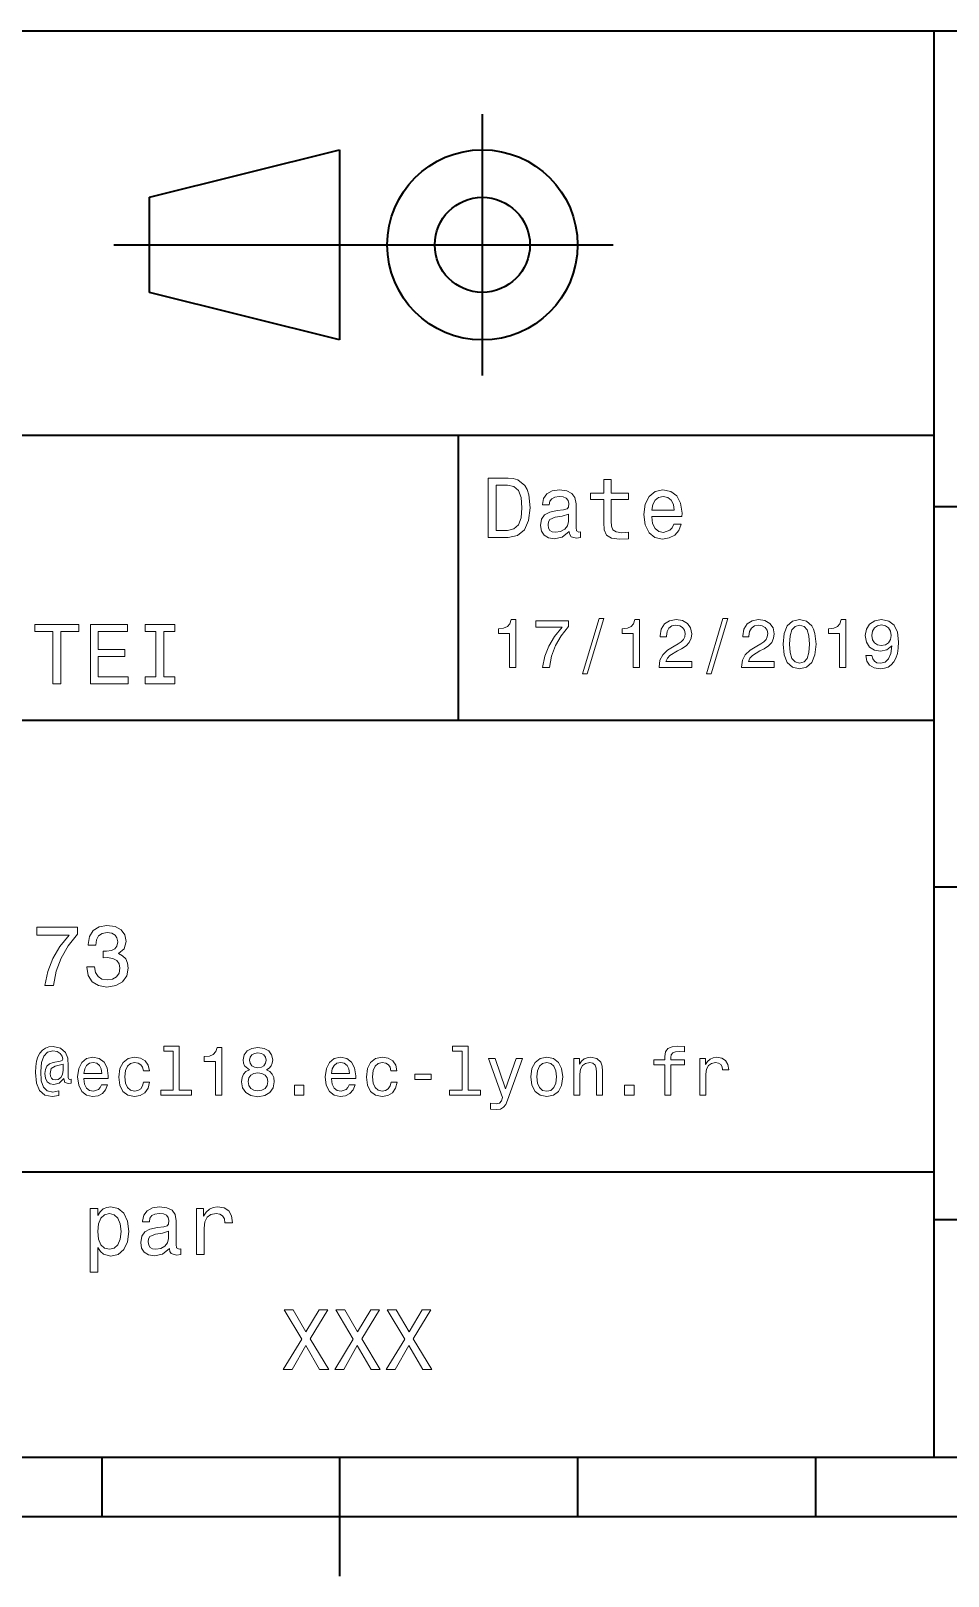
# Model space of a CAD drawing. Extents: x 0 to 420, y 0 to 297.
# Drawn here: x 247 to 285.6, y 5 to 70 of the extents above; entities that cross this region are included whole.
import ezdxf

# ---------------------------------------------------------------- set-up
doc = ezdxf.new("R2010")
doc.units = 0

msp = doc.modelspace()

# ---------------------------------------------------------------- linework, layer by layer
at = {"color": 7, "lineweight": 35}
for p, q in [((220, 70), (410, 70)), ((285, 10), (285, 70)), ((250.5, 61), (271.5, 61)), ((220, 53), (285, 53)), ((285, 50), (410, 50)), ((220, 41), (285, 41)), ((285, 34), (410, 34)), ((220, 22), (285, 22)), ((285, 20), (410, 20)), ((10, 10), (410, 10)), ((220, 10), (410, 10)), ((110, 7.5), (310, 7.5))]:
    msp.add_line(p, q, dxfattribs=at)
at = {"color": 7, "lineweight": 35, "ltscale": 0.275}
msp.add_line((266, 55.5), (266, 66.5), dxfattribs=at)
at = {"color": 7, "lineweight": 35, "ltscale": 0.206155}
for p, q in [((252, 63), (260, 65)), ((260, 57), (252, 59))]:
    msp.add_line(p, q, dxfattribs=at)
at = {"color": 7, "lineweight": 35, "ltscale": 0.2}
msp.add_line((260, 65), (260, 57), dxfattribs=at)
at = {"color": 7, "lineweight": 35, "ltscale": 0.1}
msp.add_line((252, 59), (252, 63), dxfattribs=at)
at = {"color": 7, "lineweight": 35, "ltscale": 0.3}
msp.add_line((265, 41), (265, 53), dxfattribs=at)
at = {"color": 7, "lineweight": 35, "ltscale": 0.0625}
for p, q in [((250, 10), (250, 7.5)), ((270, 10), (270, 7.5)), ((280, 10), (280, 7.5))]:
    msp.add_line(p, q, dxfattribs=at)
at = {"color": 7, "lineweight": 35, "ltscale": 0.125}
msp.add_line((260, 10), (260, 5), dxfattribs=at)
at = {"color": 7, "lineweight": 13}
for points in [[(267.080688, 51.190563), (266.248566, 51.190563), (266.248566, 48.690563), (267.080688, 48.690563), (267.473328, 48.769814), (267.765137, 49.011169), (267.945251, 49.40382), (268.010101, 49.940563), (267.952454, 50.488113), (267.880402, 50.70425), (267.779541, 50.877163), (267.487762, 51.111313), (267.296844, 51.168949)], [(267.055481, 50.891571), (267.329254, 50.837536), (267.516571, 50.671829), (267.628235, 50.376442), (267.664276, 49.940563), (267.624634, 49.519093), (267.51297, 49.223705), (267.322052, 49.047192), (267.055481, 48.989555), (266.583588, 48.989555), (266.583588, 50.891571)], [(271.100861, 50.289986), (271.100861, 49.320965), (271.122467, 49.007565), (271.223328, 48.791428), (271.425079, 48.665348), (271.767303, 48.62212), (272.141937, 48.640129), (272.141937, 48.913906), (271.868164, 48.892292), (271.619598, 48.921112), (271.486298, 49.011169), (271.42868, 49.162464), (271.417877, 49.375), (271.417877, 50.289986), (272.141937, 50.289986), (272.141937, 50.560158), (271.417877, 50.560158), (271.417877, 51.125721), (271.100861, 51.125721), (271.100861, 50.560158), (270.553314, 50.560158), (270.553314, 50.289986)], [(269.656342, 48.942726), (269.656342, 48.931919), (269.674347, 48.809441), (269.728394, 48.722984), (269.955322, 48.654541), (270.131836, 48.683357), (270.131836, 48.928314), (270.056183, 48.917507), (269.955322, 48.96434), (269.937317, 49.108429), (269.937317, 50.109871), (269.894104, 50.365635), (269.768005, 50.54575), (269.548279, 50.65382), (269.238464, 50.693443), (268.935883, 50.650219), (268.712524, 50.52774), (268.572052, 50.336815), (268.525208, 50.084656), (268.525208, 50.063042), (268.809784, 50.063042), (268.835022, 50.21434), (268.914276, 50.322407), (269.043945, 50.387249), (269.227661, 50.412464), (269.404175, 50.394455), (269.530273, 50.34042), (269.605896, 50.246758), (269.631134, 50.117077), (269.61673, 49.965778), (269.559082, 49.890129), (269.414978, 49.854107), (269.144806, 49.825291), (268.835022, 49.760448), (268.615265, 49.645176), (268.485596, 49.465057), (268.445953, 49.19849), (268.481995, 48.960735), (268.593658, 48.784222), (268.773773, 48.67255), (269.022339, 48.632927), (269.357361, 48.708576)], [(273.121765, 49.565922), (274.389771, 49.565922), (274.393372, 49.713619), (274.335724, 50.127884), (274.177246, 50.437683), (273.925079, 50.625), (273.590057, 50.693443), (273.262238, 50.621399), (273.010101, 50.41967), (272.847992, 50.091862), (272.790344, 49.659584), (272.844391, 49.216499), (273.00647, 48.892292), (273.255035, 48.690563), (273.579254, 48.62212), (273.860229, 48.668949), (274.09079, 48.791428), (274.260101, 48.98595), (274.357361, 49.245319), (274.043945, 49.245319), (273.979095, 49.101227), (273.885437, 48.993156), (273.618866, 48.9067), (273.413544, 48.946327), (273.258636, 49.072407), (273.157776, 49.27774), (273.121765, 49.555115)], [(273.121765, 49.832493), (273.161377, 50.081055), (273.258636, 50.264771), (273.406342, 50.376442), (273.600861, 50.416069), (273.791779, 50.376442), (273.939484, 50.264771), (274.029541, 50.081055), (274.061951, 49.832493)], [(269.620331, 49.367798), (269.577087, 49.180477), (269.461823, 49.036385), (269.28891, 48.942726), (269.076355, 48.910305), (268.939484, 48.928314), (268.842224, 48.98595), (268.780975, 49.086815), (268.76297, 49.227306), (268.777374, 49.353386), (268.835022, 49.443443), (269.065552, 49.544312), (269.357361, 49.587536), (269.620331, 49.673992)], [(247.94165, 42.530979), (248.273056, 42.530979), (248.273056, 44.728386), (249.029541, 44.728386), (249.029541, 45.030979), (247.181564, 45.030979), (247.181564, 44.728386), (247.94165, 44.728386)], [(249.519455, 42.530979), (251.104477, 42.530979), (251.104477, 42.833572), (249.850861, 42.833572), (249.850861, 43.680115), (250.96759, 43.680115), (250.96759, 43.979107), (249.850861, 43.979107), (249.850861, 44.728386), (251.075653, 44.728386), (251.075653, 45.030979), (249.519455, 45.030979)], [(252.278824, 42.833572), (251.817734, 42.833572), (251.817734, 42.530979), (253.071335, 42.530979), (253.071335, 42.833572), (252.610229, 42.833572), (252.610229, 44.728386), (253.071335, 44.728386), (253.071335, 45.030979), (251.817734, 45.030979), (251.817734, 44.728386), (252.278824, 44.728386)], [(267.141205, 43.224785), (267.403473, 43.224785), (267.403473, 45.239193), (267.207489, 45.239193), (267.155609, 45.0634), (267.05188, 44.945248), (266.893372, 44.876083), (266.674347, 44.853027), (266.674347, 44.648415), (267.141205, 44.648415)], [(268.527374, 43.224785), (268.818451, 43.224785), (268.913544, 43.700291), (269.080688, 44.144093), (269.317017, 44.556198), (269.625366, 44.942364), (269.625366, 45.181557), (268.253601, 45.181557), (268.253601, 44.919308), (269.348694, 44.919308), (269.031708, 44.530262), (268.792511, 44.12392), (268.625366, 43.691643)], [(270.213257, 42.956772), (270.412109, 42.956772), (271.109528, 45.279541), (270.907776, 45.279541)], [(272.345825, 43.224785), (272.608063, 43.224785), (272.608063, 45.239193), (272.412109, 45.239193), (272.360229, 45.0634), (272.2565, 44.945248), (272.097992, 44.876083), (271.878967, 44.853027), (271.878967, 44.648415), (272.345825, 44.648415)], [(273.429413, 43.224785), (274.804047, 43.224785), (274.804047, 43.472622), (273.71759, 43.472622), (273.778107, 43.60807), (273.881836, 43.720463), (274.201721, 43.925072), (274.371765, 44.011528), (274.561951, 44.135448), (274.697418, 44.279541), (274.775208, 44.44957), (274.804047, 44.642651), (274.755035, 44.884727), (274.619598, 45.074928), (274.412109, 45.195965), (274.144104, 45.239193), (273.867432, 45.190201), (273.657074, 45.054756), (273.521606, 44.838619), (273.475494, 44.553314), (273.475494, 44.51297), (273.737762, 44.51297), (273.737762, 44.536022), (273.763702, 44.731991), (273.841492, 44.876083), (273.965424, 44.9683), (274.1297, 45), (274.296844, 44.971184), (274.420746, 44.899136), (274.501434, 44.786743), (274.530273, 44.645535), (274.510101, 44.51297), (274.455322, 44.400578), (274.363129, 44.302593), (274.236328, 44.216141), (274.066284, 44.12392), (273.783875, 43.945248), (273.585022, 43.755043), (273.466858, 43.524498), (273.429413, 43.233429)], [(275.417877, 42.956772), (275.61673, 42.956772), (276.314117, 45.279541), (276.112396, 45.279541)], [(276.899139, 43.224785), (278.273773, 43.224785), (278.273773, 43.472622), (277.187317, 43.472622), (277.247833, 43.60807), (277.351593, 43.720463), (277.671478, 43.925072), (277.841492, 44.011528), (278.031708, 44.135448), (278.167145, 44.279541), (278.244965, 44.44957), (278.273773, 44.642651), (278.224792, 44.884727), (278.089355, 45.074928), (277.881836, 45.195965), (277.613831, 45.239193), (277.337189, 45.190201), (277.126801, 45.054756), (276.991364, 44.838619), (276.945251, 44.553314), (276.945251, 44.51297), (277.207489, 44.51297), (277.207489, 44.536022), (277.233429, 44.731991), (277.311249, 44.876083), (277.43515, 44.9683), (277.599426, 45), (277.766571, 44.971184), (277.890503, 44.899136), (277.971191, 44.786743), (278, 44.645535), (277.979828, 44.51297), (277.925079, 44.400578), (277.832855, 44.302593), (277.706055, 44.216141), (277.536041, 44.12392), (277.253601, 43.945248), (277.054749, 43.755043), (276.936615, 43.524498), (276.899139, 43.233429)], [(278.64267, 44.201729), (278.685883, 43.749279), (278.82132, 43.426514), (279.037476, 43.230549), (279.337189, 43.167149), (279.634003, 43.230549), (279.850159, 43.426514), (279.982727, 43.749279), (280.028809, 44.201729), (279.982727, 44.651299), (279.927948, 44.829971), (279.850159, 44.976948), (279.634003, 45.172913), (279.337189, 45.239193), (279.037476, 45.172913), (278.82132, 44.974064), (278.685883, 44.651299)], [(278.919312, 44.201729), (278.942383, 44.550434), (279.014404, 44.801155), (279.144104, 44.948128), (279.337189, 45), (279.527374, 44.948128), (279.657074, 44.801155), (279.729126, 44.550434), (279.752167, 44.201729), (279.729126, 43.850143), (279.657074, 43.599426), (279.527374, 43.45245), (279.337189, 43.403458), (279.144104, 43.45245), (279.014404, 43.599426), (278.942383, 43.850143)], [(281.020172, 43.224785), (281.28241, 43.224785), (281.28241, 45.239193), (281.086456, 45.239193), (281.034576, 45.0634), (280.930847, 44.945248), (280.772339, 44.876083), (280.553314, 44.853027), (280.553314, 44.648415), (281.020172, 44.648415)], [(282.115265, 43.720463), (282.158508, 43.492798), (282.28241, 43.317005), (282.478394, 43.207493), (282.737762, 43.167149), (282.907776, 43.187321), (283.060516, 43.239193), (283.190216, 43.328529), (283.299713, 43.455334), (283.386169, 43.613834), (283.449585, 43.809799), (283.48703, 44.034584), (283.501434, 44.293949), (283.452454, 44.700291), (283.311249, 44.99712), (283.086456, 45.175793), (282.778107, 45.239193), (282.495667, 45.187321), (282.28241, 45.048992), (282.144104, 44.835735), (282.097992, 44.567726), (282.144104, 44.291069), (282.279541, 44.080692), (282.481262, 43.948128), (282.737762, 43.9049), (283.008636, 43.959656), (283.213257, 44.126801), (283.167145, 43.806919), (283.074921, 43.57925), (282.933716, 43.443806), (282.740631, 43.400578), (282.59079, 43.42075), (282.481262, 43.48415), (282.409241, 43.585014), (282.380402, 43.720463)], [(282.377533, 44.570606), (282.406342, 44.749279), (282.48703, 44.890491), (282.613831, 44.979828), (282.778107, 45.011528), (282.94812, 44.979828), (283.07782, 44.890491), (283.158508, 44.752163), (283.190216, 44.573486), (283.158508, 44.391933), (283.07782, 44.256485), (282.945251, 44.172913), (282.76947, 44.144093), (282.610962, 44.172913), (282.48703, 44.256485), (282.406342, 44.38905)], [(247.606628, 29.850143), (247.970459, 29.850143), (248.08934, 30.444523), (248.298279, 30.999279), (248.593658, 31.514408), (248.979111, 31.997118), (248.979111, 32.296108), (247.264404, 32.296108), (247.264404, 31.9683), (248.633286, 31.9683), (248.23703, 31.481987), (247.938049, 30.974062), (247.729111, 30.433718)], [(249.368164, 30.635447), (249.368164, 30.610229), (249.425797, 30.264408), (249.595108, 30.005043), (249.861679, 29.839336), (250.214706, 29.778097), (250.58934, 29.839336), (250.870316, 29.997837), (251.05043, 30.25), (251.11528, 30.574207), (251.086456, 30.786743), (251.007202, 30.959654), (250.877533, 31.092939), (250.70462, 31.190201), (250.938766, 31.384726), (251.021622, 31.694523), (250.96759, 31.975504), (250.812683, 32.188038), (250.560516, 32.321323), (250.214706, 32.368156), (249.890488, 32.310516), (249.641937, 32.152016), (249.479828, 31.899855), (249.425797, 31.56484), (249.425797, 31.539625), (249.746399, 31.539625), (249.775223, 31.770172), (249.868881, 31.935879), (250.020172, 32.036743), (250.232712, 32.072765), (250.420029, 32.043949), (250.556915, 31.9683), (250.639771, 31.845821), (250.672195, 31.680115), (250.639771, 31.503601), (250.553314, 31.384726), (250.402023, 31.312679), (250.196686, 31.291065), (250.056198, 31.294668), (250.056198, 31.010086), (250.232712, 31.01729), (250.459656, 30.984869), (250.628967, 30.898415), (250.729828, 30.757925), (250.765854, 30.574207), (250.726227, 30.365273), (250.621765, 30.210375), (250.456055, 30.113111), (250.236313, 30.08069), (250.009369, 30.116714), (249.843658, 30.224783), (249.739197, 30.397694), (249.69957, 30.635447)], [(248.708939, 25.734871), (248.708939, 25.902018), (248.662827, 25.893373), (248.608063, 25.913546), (248.590775, 25.974064), (248.590775, 26.446688), (248.567719, 26.780981), (248.47551, 27.02882), (248.259369, 27.213257), (247.956772, 27.279539), (247.780975, 27.262249), (247.631119, 27.210375), (247.501434, 27.12392), (247.39769, 27.002882), (247.317001, 26.850145), (247.259369, 26.662825), (247.224792, 26.438042), (247.213257, 26.184439), (247.253601, 25.737753), (247.383286, 25.42075), (247.599426, 25.230549), (247.907776, 25.170031), (248.190201, 25.216139), (248.190201, 25.406342), (247.942368, 25.360231), (247.703171, 25.409224), (247.544678, 25.567724), (247.458221, 25.835735), (247.432281, 26.224785), (247.46109, 26.605188), (247.559082, 26.876081), (247.717575, 27.040346), (247.94812, 27.095102), (248.123917, 27.063402), (248.253601, 26.988474), (248.33429, 26.876081), (248.363113, 26.746399), (248.331421, 26.682999), (248.244965, 26.654179), (247.96254, 26.610952), (247.806915, 26.547552), (247.694519, 26.449568), (247.628235, 26.314121), (247.608063, 26.135448), (247.634003, 25.942364), (247.706055, 25.798271), (247.824203, 25.708935), (247.979828, 25.680117), (248.207489, 25.740635), (248.400574, 25.930836), (248.400574, 25.913546), (248.446686, 25.760807), (248.605194, 25.714699)], [(249.250717, 25.925074), (250.265137, 25.925074), (250.268005, 26.043228), (250.221909, 26.374641), (250.095108, 26.622478), (249.893372, 26.772335), (249.625366, 26.827091), (249.363113, 26.769453), (249.161377, 26.60807), (249.031708, 26.345821), (248.985596, 26), (249.028824, 25.645535), (249.158508, 25.386168), (249.357346, 25.224785), (249.616714, 25.170031), (249.841507, 25.207495), (250.02594, 25.305477), (250.161377, 25.461096), (250.239197, 25.668589), (249.98848, 25.668589), (249.9366, 25.553314), (249.861679, 25.46686), (249.648422, 25.397696), (249.484146, 25.429396), (249.360229, 25.53026), (249.279541, 25.694525), (249.250717, 25.916428)], [(251.749283, 26.259367), (252, 26.259367), (251.948135, 26.489914), (251.824203, 26.671471), (251.631134, 26.783863), (251.380402, 26.827091), (251.103745, 26.769453), (250.893372, 26.60807), (250.760803, 26.345821), (250.714706, 25.994238), (250.757935, 25.645535), (250.887604, 25.386168), (251.092224, 25.224785), (251.371765, 25.170031), (251.619598, 25.213257), (251.812683, 25.334295), (251.945251, 25.524496), (252.002884, 25.778099), (251.760803, 25.778099), (251.717575, 25.616716), (251.636887, 25.495678), (251.521622, 25.42075), (251.380402, 25.397696), (251.20462, 25.43516), (251.07782, 25.550434), (251, 25.737753), (250.97406, 26.002882), (251, 26.262249), (251.080688, 26.449568), (251.210373, 26.564842), (251.380402, 26.605188), (251.530258, 26.579252), (251.642654, 26.51297), (251.717575, 26.40346)], [(253.002884, 27.080692), (253.002884, 25.438042), (252.481277, 25.438042), (252.481277, 25.224785), (253.775223, 25.224785), (253.775223, 25.438042), (253.256485, 25.438042), (253.256485, 27.293949), (252.605194, 27.293949), (252.605194, 27.080692)], [(254.778107, 25.224785), (255.040344, 25.224785), (255.040344, 27.239193), (254.844391, 27.239193), (254.792511, 27.063402), (254.688766, 26.945246), (254.530258, 26.876081), (254.311249, 26.853027), (254.311249, 26.648417), (254.778107, 26.648417)], [(256.207489, 26.302595), (256.060516, 26.221903), (255.959656, 26.10951), (255.896255, 25.9683), (255.876083, 25.798271), (255.922195, 25.541788), (256.054749, 25.342941), (256.270905, 25.216139), (256.56485, 25.167149), (256.855896, 25.216139), (257.072052, 25.342941), (257.20462, 25.541788), (257.253601, 25.798271), (257.23056, 25.9683), (257.170044, 26.10951), (257.066284, 26.221903), (256.92218, 26.302595), (257.037476, 26.371759), (257.118164, 26.46686), (257.167145, 26.582134), (257.184448, 26.723343), (257.138336, 26.927956), (257.017303, 27.09222), (256.82132, 27.198849), (256.56485, 27.239193), (256.305481, 27.198849), (256.109528, 27.09222), (255.985596, 26.927956), (255.942368, 26.723343), (255.956772, 26.582134), (256.005768, 26.46686)], [(256.216125, 26.700289), (256.239197, 26.827091), (256.30835, 26.925074), (256.417877, 26.985592), (256.56485, 27.008646), (256.708923, 26.985592), (256.818451, 26.925074), (256.887604, 26.827091), (256.913544, 26.700289), (256.887604, 26.570606), (256.818451, 26.469742), (256.708923, 26.40346), (256.56485, 26.383286), (256.417877, 26.406342), (256.30835, 26.469742), (256.239197, 26.570606)], [(259.659943, 25.925074), (260.674347, 25.925074), (260.677246, 26.043228), (260.631134, 26.374641), (260.504333, 26.622478), (260.302612, 26.772335), (260.034576, 26.827091), (259.772339, 26.769453), (259.570618, 26.60807), (259.440918, 26.345821), (259.394806, 26), (259.438049, 25.645535), (259.567719, 25.386168), (259.766571, 25.224785), (260.02594, 25.170031), (260.250732, 25.207495), (260.435181, 25.305477), (260.570618, 25.461096), (260.648438, 25.668589), (260.397705, 25.668589), (260.345825, 25.553314), (260.270905, 25.46686), (260.057648, 25.397696), (259.893372, 25.429396), (259.76947, 25.53026), (259.688782, 25.694525), (259.659943, 25.916428)], [(262.158508, 26.259367), (262.409241, 26.259367), (262.357361, 26.489914), (262.233429, 26.671471), (262.040344, 26.783863), (261.789642, 26.827091), (261.51297, 26.769453), (261.302612, 26.60807), (261.170044, 26.345821), (261.123932, 25.994238), (261.167145, 25.645535), (261.296844, 25.386168), (261.501434, 25.224785), (261.780975, 25.170031), (262.028809, 25.213257), (262.221924, 25.334295), (262.354462, 25.524496), (262.412109, 25.778099), (262.170044, 25.778099), (262.126801, 25.616716), (262.046112, 25.495678), (261.930847, 25.42075), (261.789642, 25.397696), (261.613831, 25.43516), (261.48703, 25.550434), (261.409241, 25.737753), (261.383301, 26.002882), (261.409241, 26.262249), (261.489929, 26.449568), (261.619598, 26.564842), (261.789642, 26.605188), (261.939484, 26.579252), (262.05188, 26.51297), (262.126801, 26.40346)], [(265.146973, 27.080692), (265.146973, 25.438042), (264.625366, 25.438042), (264.625366, 25.224785), (265.919312, 25.224785), (265.919312, 25.438042), (265.400574, 25.438042), (265.400574, 27.293949), (264.749298, 27.293949), (264.749298, 27.080692)], [(267.417877, 26.772335), (266.97406, 25.49856), (266.53891, 26.772335), (266.262268, 26.772335), (266.850159, 25.13833), (266.798279, 24.994238), (266.71759, 24.896255), (266.582153, 24.864553), (266.348694, 24.893373), (266.348694, 24.648417), (266.593658, 24.62536), (266.76947, 24.648417), (266.893372, 24.720463), (266.982727, 24.844381), (267.060516, 25.025938), (267.688782, 26.772335)], [(268.037476, 25.99712), (268.083588, 25.645535), (268.216156, 25.386168), (268.426514, 25.224785), (268.708954, 25.170031), (268.988464, 25.224785), (269.198853, 25.383286), (269.331421, 25.642653), (269.380402, 25.99712), (269.331421, 26.348703), (269.198853, 26.610952), (268.988464, 26.769453), (268.708954, 26.827091), (268.426514, 26.769453), (268.216156, 26.60807), (268.083588, 26.348703)], [(269.84726, 25.224785), (270.100861, 25.224785), (270.100861, 26.118156), (270.126801, 26.322767), (270.210388, 26.472624), (270.340057, 26.564842), (270.51297, 26.599424), (270.651306, 26.570606), (270.737762, 26.492796), (270.781006, 26.363113), (270.79541, 26.190203), (270.79541, 25.224785), (271.049011, 25.224785), (271.049011, 26.242077), (271.037476, 26.446688), (270.985596, 26.616716), (270.815582, 26.772335), (270.550446, 26.827091), (270.403473, 26.806917), (270.279541, 26.752163), (270.172913, 26.659943), (270.089355, 26.536024), (270.089355, 26.772335), (269.84726, 26.772335)], [(273.66861, 26.504324), (273.66861, 25.224785), (273.922211, 25.224785), (273.922211, 26.504324), (274.498566, 26.504324), (274.498566, 26.720463), (273.922211, 26.720463), (273.922211, 26.815563), (273.942383, 26.930836), (274.008667, 27.008646), (274.121033, 27.054756), (274.28244, 27.072046), (274.498566, 27.06052), (274.498566, 27.279539), (274.224792, 27.293949), (273.976959, 27.268013), (273.804047, 27.190203), (273.700287, 27.054756), (273.66861, 26.861671), (273.66861, 26.720463), (273.20462, 26.720463), (273.20462, 26.504324)], [(275.146973, 25.224785), (275.400574, 25.224785), (275.400574, 26.10951), (275.426514, 26.322767), (275.504333, 26.475506), (275.631134, 26.567724), (275.801147, 26.599424), (275.927979, 26.579252), (276.023071, 26.521614), (276.080688, 26.423632), (276.100891, 26.291067), (276.357361, 26.291067), (276.322784, 26.524496), (276.227661, 26.691643), (276.069183, 26.792507), (275.853027, 26.827091), (275.706055, 26.804035), (275.579254, 26.746399), (275.466858, 26.648417), (275.377533, 26.515852), (275.377533, 26.772335), (275.146973, 26.772335)], [(248.374634, 26.279539), (248.345825, 26.100866), (248.273773, 25.974064), (248.164261, 25.896255), (248.034576, 25.873199), (247.945251, 25.887609), (247.881851, 25.939482), (247.841492, 26.025938), (247.829971, 26.146975), (247.878967, 26.345821), (248.046112, 26.449568), (248.374634, 26.53026)], [(249.250717, 26.138329), (249.282425, 26.337177), (249.360229, 26.48415), (249.478394, 26.573488), (249.634003, 26.605188), (249.786743, 26.573488), (249.904907, 26.48415), (249.976944, 26.337177), (250.002884, 26.138329)], [(256.15274, 25.804035), (256.17868, 25.956774), (256.262268, 26.072046), (256.391937, 26.146975), (256.56485, 26.172913), (256.734863, 26.146975), (256.864563, 26.072046), (256.94812, 25.956774), (256.976959, 25.804035), (256.94812, 25.639771), (256.864563, 25.515852), (256.734863, 25.43516), (256.56485, 25.409224), (256.391937, 25.43516), (256.262268, 25.515852), (256.17868, 25.639771)], [(259.659943, 26.138329), (259.69165, 26.337177), (259.76947, 26.48415), (259.887604, 26.573488), (260.043243, 26.605188), (260.195984, 26.573488), (260.314117, 26.48415), (260.386169, 26.337177), (260.412109, 26.138329)], [(263.15564, 25.884727), (263.853027, 25.884727), (263.853027, 26.112392), (263.15564, 26.112392)], [(268.296844, 26), (268.322784, 26.259367), (268.403473, 26.446688), (268.533142, 26.56196), (268.708954, 26.602306), (268.881836, 26.56196), (269.011536, 26.449568), (269.092224, 26.259367), (269.121033, 26), (269.092224, 25.737753), (269.011536, 25.547552), (268.881836, 25.432278), (268.708954, 25.394814), (268.533142, 25.432278), (268.403473, 25.547552), (268.322784, 25.737753)], [(258.100861, 25.224785), (258.498566, 25.224785), (258.498566, 25.654181), (258.100861, 25.654181)], [(271.979828, 25.224785), (272.377533, 25.224785), (272.377533, 25.654181), (271.979828, 25.654181)], [(249.829254, 20.166426), (249.829254, 20.465418), (249.512253, 20.465418), (249.512253, 17.7817), (249.829254, 17.7817), (249.829254, 18.826368), (249.940918, 18.657061), (250.067001, 18.545389), (250.384003, 18.462536), (250.6866, 18.530979), (250.924347, 18.736311), (251.079254, 19.060518), (251.136887, 19.5), (251.079254, 19.935879), (250.924347, 20.260086), (250.6866, 20.461815), (250.384003, 20.533861), (250.211105, 20.512247), (250.0634, 20.443804), (249.937317, 20.328529)], [(250.329971, 18.747118), (250.117432, 18.793947), (249.96254, 18.93804), (249.86528, 19.17219), (249.832855, 19.5), (249.86528, 19.824207), (249.96254, 20.058357), (250.117432, 20.198847), (250.329971, 20.249279), (250.524506, 20.198847), (250.679398, 20.054754), (250.776657, 19.820604), (250.812683, 19.5), (250.776657, 19.175793), (250.679398, 18.93804), (250.524506, 18.793947)], [(252.847992, 18.78314), (252.847992, 18.772333), (252.865997, 18.649855), (252.920029, 18.5634), (253.146973, 18.494957), (253.323486, 18.523775), (253.323486, 18.768732), (253.247849, 18.757925), (253.146973, 18.804754), (253.128967, 18.948847), (253.128967, 19.950287), (253.085739, 20.206051), (252.959656, 20.386166), (252.739914, 20.494236), (252.430115, 20.533861), (252.127533, 20.490633), (251.904175, 20.368155), (251.763687, 20.177233), (251.716858, 19.925072), (251.716858, 19.903458), (252.00145, 19.903458), (252.026657, 20.054754), (252.105911, 20.162823), (252.235596, 20.227665), (252.419312, 20.252882), (252.595825, 20.234869), (252.721909, 20.180836), (252.797562, 20.087175), (252.822769, 19.957493), (252.808365, 19.806194), (252.750732, 19.730547), (252.606628, 19.694523), (252.336456, 19.665705), (252.026657, 19.600864), (251.806915, 19.48559), (251.677246, 19.305475), (251.637619, 19.038904), (251.67363, 18.801151), (251.785309, 18.62464), (251.965424, 18.512968), (252.213989, 18.473343), (252.548996, 18.54899)], [(253.986313, 18.530979), (254.303314, 18.530979), (254.303314, 19.636887), (254.335739, 19.903458), (254.432999, 20.094379), (254.591507, 20.209654), (254.804047, 20.249279), (254.96254, 20.224062), (255.081421, 20.152016), (255.153473, 20.029537), (255.17868, 19.863832), (255.499283, 19.863832), (255.456055, 20.155619), (255.337189, 20.364553), (255.139053, 20.490633), (254.868881, 20.533861), (254.685165, 20.505043), (254.526657, 20.432997), (254.386169, 20.310518), (254.274506, 20.144812), (254.274506, 20.465418), (253.986313, 20.465418)], [(252.811966, 19.208212), (252.768738, 19.020893), (252.653458, 18.876801), (252.48056, 18.78314), (252.268021, 18.750719), (252.131134, 18.768732), (252.033875, 18.826368), (251.972626, 18.927233), (251.95462, 19.067722), (251.969025, 19.193804), (252.026657, 19.283861), (252.257202, 19.384726), (252.548996, 19.427954), (252.811966, 19.514408)], [(257.623901, 13.690562), (258.002167, 13.690562), (258.574921, 14.70281), (259.158508, 13.690562), (259.540344, 13.690562), (258.758636, 14.976585), (259.500702, 16.194164), (259.136871, 16.194164), (258.585724, 15.268372), (258.04538, 16.194164), (257.667145, 16.194164), (258.405609, 14.972983)], [(259.792511, 13.690562), (260.170746, 13.690562), (260.7435, 14.70281), (261.327087, 13.690562), (261.708923, 13.690562), (260.927216, 14.976585), (261.669312, 16.194164), (261.305481, 16.194164), (260.754333, 15.268372), (260.213959, 16.194164), (259.835724, 16.194164), (260.574219, 14.972983)], [(261.96109, 13.690562), (262.339325, 13.690562), (262.912109, 14.70281), (263.495667, 13.690562), (263.877502, 13.690562), (263.095825, 14.976585), (263.837891, 16.194164), (263.47406, 16.194164), (262.922913, 15.268372), (262.382568, 16.194164), (262.004333, 16.194164), (262.742798, 14.972983)]]:
    msp.add_lwpolyline(points, close=True, dxfattribs=at)
at = {"color": 7, "lineweight": 35}
for radius in [4, 2]:
    msp.add_circle((266, 61), radius, dxfattribs=at)

doc.saveas('drawing.dxf')
